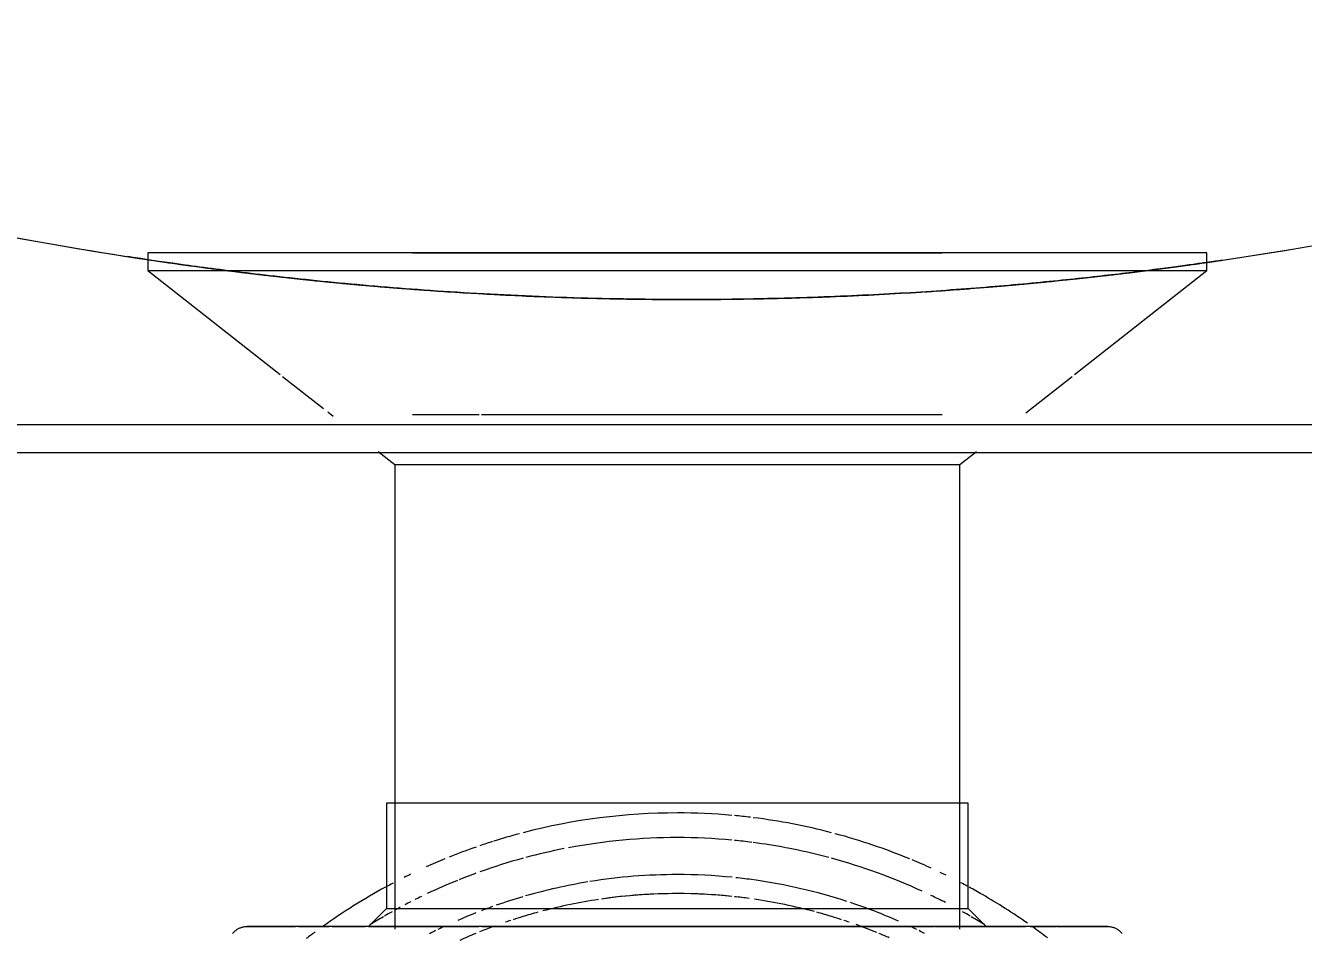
# Model space of a CAD drawing. Header units: metres. Extents: x 15 to 69.3, y -12.4 to 16.4.
# Drawn here: x 34.8361 to 34.9085, y 0.6477 to 0.6992 of the extents above; entities that cross this region are included whole.
import ezdxf

# ---------------------------------------------------------------- set-up
doc = ezdxf.new("R2010")
doc.units = ezdxf.units.M
for name, color, linetype, lineweight in [('A-ANNO-DIMS', 7, 'Continuous', 5), ('A-ANNO-DIMS-25', 7, 'Continuous', 5), ('P-SANR-FIXT', 7, 'Continuous', 5)]:
    doc.layers.add(name, color=color, linetype=linetype, lineweight=lineweight)
doc.styles.add('Century Gothic_4', font='GOTHIC.TTF', dxfattribs={"height": 0.03749999999999999})
doc.dimstyles.new('Setores_1_5_1', dxfattribs={"dimscale": 0.3048, "dimtxt": 0.03915631011440721, "dimasz": 0.2604166666666666, "dimexe": 0.1968503937007874, "dimexo": 0.1230314960629921, "dimgap": 0.1435367454068242, "dimtad": 1, "dimrnd": 0.01, "dimzin": 0, "dimdsep": 46, "dimtxsty": 'Century Gothic_4', "dimblk1": 'OBLIQUE', "dimblk2": 'OBLIQUE', "dimsah": 1, "dimcen": 0.09, "dimazin": 0, "dimtfac": 1, "dimtdec": 4, "dimtix": 1, "dimtmove": 0, "dimatfit": 3, "dimfxl": 1, "dimtvp": 1, "dimtolj": 1, "dimtzin": 0, "dimarcsym": 2})

# ---------------------------------------------------------------- blocks, each defined once
blk = doc.blocks.new('USO_ESG_Cuba lavatório retângular - Uso geral-3263039-CC')
at = {"layer": 'P-SANR-FIXT', "color": 253, "true_color": 0xa6a6a6}
for p, q in [((16.67244848848207, 0.6863124999999989), (16.67244848848207, 0.6853124999999991)), ((16.73244848848207, 0.6863124999999997), (16.67244848848207, 0.6863124999999997)), ((16.73244848848207, 0.6853124999999991), (16.73244848848207, 0.6863124999999989)), ((16.67244848848207, 0.6853124999999991), (16.67996059811665, 0.6794101281442859)), ((16.67244848848207, 0.6853124999999997), (16.73244848848207, 0.6853124999999997)), ((16.72493637884749, 0.6794101281442859), (16.73244848848207, 0.6853124999999991)), ((16.68008787767617, 0.6793101227760978), (16.6823990473235, 0.6774942037674911)), ((16.72219220806331, 0.6772539939567326), (16.72480909928797, 0.6793101227760978)), ((16.68264207107357, 0.6773032565352931), (16.6829478014519, 0.6770630398094664)), ((16.67344848848207, 0.6750000000000017), (16.68543078881665, 0.6750000000000017)), ((16.67344848848207, 0.6750000000000017), (16.68794848848207, 0.6750000000000017)), ((16.68794848848207, 0.6750000000000017), (16.73144848848207, 0.6750000000000017)), ((16.71946618814749, 0.6750000000000017), (16.73046033744445, 0.6750000000000017)), ((16.73046033744445, 0.6750000000000017), (16.73144848848207, 0.6750000000000017))]:
    blk.add_line(p, q, dxfattribs=at)
at = {"layer": 'P-SANR-FIXT', "color": 254, "true_color": 0xdfdfdf}
for p, q in [((16.68729831909511, 0.6863124999999997), (16.67244848848207, 0.6863124999999997)), ((16.68744848848207, 0.6863124999999997), (16.71744848848207, 0.6863124999999997)), ((16.68744848848207, 0.6863124999999997), (16.71744848848207, 0.6863124999999997)), ((16.71996801647393, 0.6863124999999997), (16.71759865786904, 0.6863124999999997)), ((16.73244848848207, 0.6863124999999997), (16.72008204605085, 0.6863124999999997)), ((16.69122906705095, 0.6771275392750103), (16.68744848848207, 0.6771275392750103)), ((16.69122906705095, 0.6771275392750103), (16.68744848848207, 0.6771275392750103)), ((16.71744848848207, 0.6771275392750103), (16.69135030327802, 0.6771275392750103)), ((16.71744848848207, 0.6771275392750103), (16.69135030327802, 0.6771275392750103)), ((16.52934134237007, 0.6765769230769242), (16.67344848848207, 0.6765769230769242)), ((16.73144848848207, 0.6765769230769242), (16.87549848848207, 0.6765769230769242)), ((16.68543078881665, 0.6750000000000017), (16.68602034550148, 0.6750000000000017)), ((16.68611607156706, 0.6750000000000017), (16.68671740187657, 0.6750000000000017)), ((16.68700127489775, 0.6750000000000017), (16.70568299767901, 0.6750000000000017)), ((16.70592933029065, 0.6750000000000017), (16.71789570206639, 0.6750000000000017)), ((16.71817957508758, 0.6750000000000017), (16.71878090539708, 0.6750000000000017)), ((16.71887663146266, 0.6750000000000017), (16.71946618814749, 0.6750000000000017)), ((16.68644848848207, 0.6743125000000587), (16.70556993363433, 0.6743125000000587)), ((16.70571360994699, 0.6743125000000587), (16.71811396504328, 0.6743125000000587)), ((16.71814105296853, 0.6743125000000587), (16.71844848848207, 0.6743125000000587))]:
    blk.add_line(p, q, dxfattribs=at)
at = {"layer": 'P-SANR-FIXT', "color": 7, "true_color": 0xf3f3f3}
for p, q in [((16.71759865786904, 0.6863124999999997), (16.68729831909511, 0.6863124999999997)), ((16.72008204605085, 0.6863124999999997), (16.71996801647393, 0.6863124999999997)), ((16.67244848848207, 0.6853124999999997), (16.68734779990193, 0.6853124999999997)), ((16.67704124008186, 0.6852950444229378), (16.67732701230924, 0.6852592256033762)), ((16.71759865786904, 0.6853124999999997), (16.72008204605085, 0.6853124999999997)), ((16.72008204605085, 0.6853124999999997), (16.73244848848207, 0.6853124999999997)), ((16.67344848848207, 0.6765769230769242), (16.67677893043133, 0.6765769230769242)), ((16.67704415263437, 0.6765769230769242), (16.68356649547514, 0.6765769230769242)), ((16.72133048148901, 0.6765769230769242), (16.73144848848207, 0.6765769230769242))]:
    blk.add_line(p, q, dxfattribs=at)
at = {"layer": 'P-SANR-FIXT', "color": 7, "true_color": 0xfafafa}
for p, q in [((16.68734779990193, 0.6853124999999997), (16.68784593415433, 0.6853124999999997)), ((16.68791831764027, 0.6853124999999997), (16.68842254017407, 0.6853124999999997)), ((16.68859918285128, 0.6853124999999997), (16.6900673034752, 0.6853124999999997)), ((16.69024927329268, 0.6853124999999997), (16.69175823357046, 0.6853124999999997)), ((16.6920377008792, 0.6853124999999997), (16.69424489133226, 0.6853124999999997)), ((16.69450427036255, 0.6853124999999997), (16.70567778705585, 0.6853124999999997)), ((16.7056997674493, 0.6853124999999997), (16.70824752701217, 0.6853124999999997)), ((16.70851152720305, 0.6853124999999997), (16.71065208563189, 0.6853124999999997)), ((16.71091080353343, 0.6853124999999997), (16.71313874339368, 0.6853124999999997)), ((16.71332488918064, 0.6853124999999997), (16.71482967348895, 0.6853124999999997)), ((16.71501109590175, 0.6853124999999997), (16.71647443679007, 0.6853124999999997)), ((16.71653631873679, 0.6853124999999997), (16.71713100599363, 0.6853124999999997)), ((16.71719205072345, 0.6853124999999997), (16.71759865786904, 0.6853124999999997)), ((16.68356649547514, 0.6765769230769242), (16.6870903472293, 0.6765769230769242)), ((16.68737569659498, 0.6765769230769242), (16.71752128036916, 0.6765769230769242)), ((16.71780662973484, 0.6765769230769242), (16.71995718828377, 0.6765769230769242)), ((16.72006101223394, 0.6765769230769242), (16.72133048148901, 0.6765769230769242))]:
    blk.add_line(p, q, dxfattribs=at)
at = {"layer": 'P-SANR-FIXT'}
for p, q in [((16.52934134237007, 0.6765769230769242), (16.87549848848207, 0.6765769230769242)), ((16.52934134237007, 0.6750000000000004), (16.87549848848207, 0.6750000000000004)), ((16.68550718301086, 0.6750520971560064), (16.68644848848207, 0.6743125000000578)), ((16.71844848848207, 0.6743125000000578), (16.71938979395328, 0.6750520971560064)), ((16.68644848848207, 0.6743125000000578), (16.68644848848207, 0.6479866335154748)), ((16.68644848848207, 0.6743125000000587), (16.71844848848207, 0.6743125000000587)), ((16.71844848848207, 0.6479866335150265), (16.71844848848207, 0.6743125000000578))]:
    blk.add_line(p, q, dxfattribs=at)
at = {"layer": 'P-SANR-FIXT', "color": 253, "true_color": 0xa6a6a6}
for radius, start, end in [(0.2074834206650568, 222.9372360776377, 316.8851896650914), (0.2074834206650563, 278.1726137351731, 316.8851896650913), (0.2074834206650565, 255.7910888387639, 261.5238366663288)]:
    blk.add_arc((16.70298828055721, 0.8911496555965603), radius, start, end, dxfattribs=at)
at = {"layer": 'P-SANR-FIXT', "color": 254, "true_color": 0xdfdfdf}
for radius, start, end in [(0.2074834206650573, 261.5238366663289, 262.6109572083694), (0.2074834206650546, 277.1840611547771, 278.1726137351731), (0.2074834206650565, 262.9665122600009, 263.1579103734423), (0.2074834206650552, 263.1684683194262, 265.0540727034773), (0.2074834206650555, 274.6979303606519, 276.5090641478008), (0.2074834206650568, 276.5262909930606, 277.0334744313552), (0.2074834206650578, 265.1291403909233, 265.6977277403822), (0.2074834206650542, 274.0033837726182, 274.5512066968904)]:
    blk.add_arc((16.70298828055721, 0.8911496555965603), radius, start, end, dxfattribs=at)
at = {"layer": 'P-SANR-FIXT', "color": 7, "true_color": 0xf3f3f3}
for radius, start, end in [(0.2074834206650578, 262.6109572083694, 262.8159388452183), (0.2074834206650562, 265.7214723367244, 265.850410415641), (0.2074834206650572, 265.8854470051131, 269.8251854663328), (0.2074834206650574, 272.3280810412907, 273.6872685626313), (0.2074834206650567, 273.7184585598473, 273.8685262512215), (0.207483420665057, 273.8990409015848, 274.0033837726182), (0.2074834206650569, 270.2737661729332, 272.2383082952784)]:
    blk.add_arc((16.70298828055721, 0.8911496555965603), radius, start, end, dxfattribs=at)
at = {"layer": 'P-SANR-FIXT', "color": 7, "true_color": 0xfafafa}
for radius, start, end in [(0.2074834206650545, 269.8505557565001, 269.977008214596), (0.2074834206650563, 270.0779768158228, 270.2737661729332)]:
    blk.add_arc((16.70298828055721, 0.8911496555965603), radius, start, end, dxfattribs=at)
at = {"layer": 'P-SANR-FIXT', "color": 253, "true_color": 0xa6a6a6}
for points, knots in [([(16.67132838393339, 0.686095953370432), (16.67139486415061, 0.6860856889529545), (16.67161523615942, 0.6860515001568652), (16.67199559512335, 0.6859940496684593), (16.67201094127594, 0.6859917333667012)], [0, 0, 0, 0, 0.05555555555555555, 0.05785151707001754, 0.05785151707001754, 0.05785151707001754, 0.05785151707001754]), ([(16.73329924271991, 0.685892218645682), (16.7332433091546, 0.6858839587735582), (16.73294088179673, 0.685839047941737), (16.73209371352024, 0.6857173635989524), (16.73096693727522, 0.6855596515530068), (16.72931949811954, 0.6853396610874954), (16.7272704049341, 0.6850899121856521), (16.72560738034782, 0.6849003949033403), (16.72378659887394, 0.6847082974353083), (16.721777337847, 0.6845151660800097), (16.71963401225849, 0.6843312093802236), (16.71668657156971, 0.6841092816657754), (16.71266748180028, 0.6838719255794594), (16.70821301675561, 0.6837178398048469), (16.7043492356191, 0.6836620813398805), (16.70102635868846, 0.6836666469562748), (16.69776845451018, 0.6837237835933966), (16.69356018772585, 0.6838615298744322), (16.68936420047753, 0.6840981286395491), (16.68564035210143, 0.6843867594890634), (16.68294484632877, 0.684630991171072), (16.68045292920078, 0.6848893006973081), (16.67754065614553, 0.6852239660325378), (16.67433146126718, 0.6856467070575825), (16.67203503392902, 0.6859864539655951), (16.67141148420492, 0.6860831228485853), (16.67132838393339, 0.6860959533704319)], [0, 0, 0, 0, 0.05555555555555555, 0.08333333333333333, 0.1111111111111111, 0.1666666666666667, 0.1944444444444444, 0.2222222222222222, 0.25, 0.2777777777777778, 0.3055555555555556, 0.3333333333333333, 0.3888888888888888, 0.4444444444444444, 0.4791666666666666, 0.5138888888888888, 0.548611111111111, 0.5833333333333333, 0.6527777777777777, 0.6875, 0.7222222222222222, 0.7569444444444444, 0.7916666666666667, 0.8611111111111112, 0.9305555555555556, 1, 1, 1, 1])]:
    blk.add_open_spline(points, degree=3, knots=knots, dxfattribs=at)
at = {"layer": 'P-SANR-FIXT', "color": 254, "true_color": 0xdfdfdf}
for points, knots in [([(16.67219967683025, 0.6859633291211241), (16.67232467597474, 0.6859445731443591), (16.67256940692872, 0.6859080523208967), (16.6728533495156, 0.6858662467439389), (16.67298563681796, 0.6858469139066942)], [0.06670887458441518, 0.06670887458441518, 0.06670887458441518, 0.06670887458441518, 0.08333333333333333, 0.09621117130704536, 0.09621117130704536, 0.09621117130704536, 0.09621117130704536]), ([(16.67347968552872, 0.6857753322980594), (16.67413874092405, 0.6856806538783908), (16.67518626441735, 0.6855341421659414), (16.67644376752888, 0.6853710762386471), (16.67670809778065, 0.6853373239342674)], [0.1111111111111111, 0.1111111111111111, 0.1111111111111111, 0.1111111111111111, 0.1666666666666667, 0.1809570262692443, 0.1809570262692443, 0.1809570262692443, 0.1809570262692443]), ([(16.72663401449077, 0.6850180682695397), (16.7279464488887, 0.6851689148561645), (16.72956718525292, 0.6853727311930363), (16.73075953602546, 0.6855327633269721), (16.73104278386897, 0.685571376463174)], [0.7950684996981466, 0.7950684996981466, 0.7950684996981466, 0.7950684996981466, 0.8611111111111112, 0.8844426154178047, 0.8844426154178047, 0.8844426154178047, 0.8844426154178047]), ([(16.73161987511883, 0.6856509669956395), (16.73192223371844, 0.6856931534052817), (16.73240026079382, 0.6857612561758009), (16.73274392323216, 0.6858109569514983), (16.73287251837343, 0.6858296539602128)], [0.9015104175098702, 0.9015104175098702, 0.9015104175098702, 0.9015104175098702, 0.9305555555555556, 0.9548575690139472, 0.9548575690139472, 0.9548575690139472, 0.9548575690139472]), ([(16.67671411159057, 0.6853365561195511), (16.67696168551102, 0.6853049506826041), (16.67743378718599, 0.6852455152253457), (16.67792228151946, 0.6851857682581444), (16.67815208678533, 0.6851580611451519)], [0.1810653782870451, 0.1810653782870451, 0.1810653782870451, 0.1810653782870451, 0.1944444444444444, 0.205958162016719, 0.205958162016719, 0.205958162016719, 0.205958162016719]), ([(16.67822412393462, 0.6851493886640632), (16.6785258310245, 0.6851131203717558), (16.67940288824112, 0.6850096156047115), (16.68094814224631, 0.6848371716332144), (16.68295707987958, 0.6846318951710093), (16.68438316319497, 0.6845008134259414), (16.68510858671773, 0.6844380536021896)], [0.2071591206421794, 0.2071591206421794, 0.2071591206421794, 0.2071591206421794, 0.2222222222222222, 0.25, 0.2777777777777778, 0.3055555555555556, 0.3055555555555556, 0.3055555555555556, 0.3055555555555556]), ([(16.71971507199088, 0.6843416241565056), (16.72040973289533, 0.684397842174832), (16.72198415695955, 0.6845331886840184), (16.72428202402688, 0.6847574377700835), (16.72573423744322, 0.6849154712809656), (16.72643030782252, 0.6849947594418369)], [0.6956369997278796, 0.6956369997278796, 0.6956369997278796, 0.6956369997278796, 0.7222222222222222, 0.7569444444444444, 0.7916666666666667, 0.7916666666666667, 0.7916666666666667, 0.7916666666666667])]:
    blk.add_open_spline(points, degree=3, knots=knots, dxfattribs=at)
at = {"layer": 'P-SANR-FIXT', "color": 253, "true_color": 0xa6a6a6}
blk.add_open_spline([(16.73287251837343, 0.6858296539602128), (16.73311139147339, 0.6858643847625386), (16.73325379313189, 0.6858855069729506), (16.73329924271991, 0.685892218645682)], degree=3, dxfattribs=at)
at = {"layer": 'P-SANR-FIXT', "color": 254, "true_color": 0xdfdfdf}
for points in [[(16.68561984890905, 0.6843944605402017), (16.68618022768293, 0.6843473802206806), (16.686748645142, 0.6843019301185941), (16.687327631517, 0.6842581044821849)], [(16.71745562849693, 0.6841710836011211), (16.71800366491239, 0.6842093854736748), (16.71854159665472, 0.6842492548102248), (16.71907410654387, 0.6842907276935103)]]:
    blk.add_open_spline(points, degree=3, dxfattribs=at)
at = {"layer": 'P-SANR-FIXT', "color": 7, "true_color": 0xf3f3f3}
for points in [[(16.68753669550016, 0.6842423851318022), (16.6876734183959, 0.6842321741012907), (16.68781073823187, 0.6842220540964584), (16.68794868001872, 0.6842120275415634)], [(16.71142482173304, 0.6838381745140583), (16.71308268543003, 0.6839060816562103), (16.71471853413311, 0.6839927422489187), (16.71625476417309, 0.6840907985936734)], [(16.71651106919596, 0.6841073233338688), (16.71667248265043, 0.6841178341937736), (16.71683283947621, 0.6841284731076174), (16.71699225119903, 0.6841392409347442)], [(16.71711693242477, 0.6841477021177275), (16.71721267720705, 0.6841542297848836), (16.71730808953756, 0.6841608043219914), (16.71740319380209, 0.6841674259169521)], [(16.7110080234206, 0.6838215179205719), (16.71113106622621, 0.6838263118732342), (16.71125402387689, 0.6838312121145304), (16.71137686482715, 0.6838362156535934)]]:
    blk.add_open_spline(points, degree=3, dxfattribs=at)
blk.add_open_spline([(16.68809300249749, 0.6842015878080577), (16.68860410869396, 0.6841647956615934), (16.6899051084793, 0.6840759134141903), (16.69208633227916, 0.6839477822440456), (16.69461291525717, 0.6838301931336247), (16.697352402803, 0.6837362011347787), (16.70036447851875, 0.6836741456180674), (16.70368481561887, 0.6836585638587335), (16.70694457001436, 0.6836958215865214), (16.70925590267467, 0.6837573934227894), (16.71051326469977, 0.6838027329187847), (16.71071800700864, 0.6838104220294605)], degree=3, knots=[0.3426334824291939, 0.3426334824291939, 0.3426334824291939, 0.3426334824291939, 0.361111111111111, 0.3888888888888888, 0.4166666666666666, 0.4444444444444444, 0.4791666666666666, 0.5138888888888888, 0.548611111111111, 0.5833333333333333, 0.5900936385849503, 0.5900936385849503, 0.5900936385849503, 0.5900936385849503], dxfattribs=at)
blk = doc.blocks.new('USO_ESG_Sifão de Uso Geral - Sifão para lavatório-3607478-CC')
at = {"layer": 'P-SANR-FIXT'}
for p, q in [((16.68596917055851, 0.6551222439011302), (16.68596917055851, 0.6491555151702016)), ((16.70244848848207, 0.655122243901133), (16.68596917055851, 0.655122243901133)), ((16.71892780640562, 0.655122243901133), (16.70244848848207, 0.655122243901133)), ((16.71892780640562, 0.6491555151702016), (16.71892780640562, 0.6551222439011302)), ((16.68596917055851, 0.6491555151702016), (16.68494848378894, 0.6481348284006334)), ((16.68596917055851, 0.6491555151702031), (16.70244848848207, 0.6491555151702031)), ((16.70244848848207, 0.6491555151702013), (16.71892780640562, 0.6491555151702013)), ((16.71994849317518, 0.6481348284006334), (16.71892780640562, 0.6491555151701995)), ((16.68528474147207, 0.6481348284006347), (16.68783500577865, 0.6481348284006347)), ((16.69482532321168, 0.6481348284006347), (16.69841604519734, 0.6481348284006347)), ((16.70648093176601, 0.6481348284006347), (16.71007165375245, 0.6481348284006347)), ((16.71706197118548, 0.6481348284006347), (16.71961223549206, 0.6481348284006347))]:
    blk.add_line(p, q, dxfattribs=at)
at = {"layer": 'P-SANR-FIXT', "color": 253, "true_color": 0xa6a6a6}
for p, q in [((16.68637895600187, 0.655122243901133), (16.68596917055851, 0.655122243901133)), ((16.71892780640562, 0.655122243901133), (16.71851802096228, 0.655122243901133)), ((16.68494848378894, 0.6481348284006347), (16.68511527721718, 0.6481348284006347)), ((16.68528474147206, 0.6481348284006347), (16.68628059232724, 0.6481348284006347)), ((16.68561453805809, 0.6481348284006334), (16.68617166550914, 0.6481348284006334)), ((16.68789776636459, 0.6481348284006347), (16.69121151500807, 0.6481348284006347)), ((16.6913655706948, 0.6481348284006347), (16.69482532321168, 0.6481348284006347)), ((16.69841604519734, 0.6481348284006347), (16.70244848848207, 0.6481348284006347)), ((16.70244848848207, 0.6481348284006347), (16.70648093176601, 0.6481348284006347)), ((16.71007165375245, 0.6481348284006347), (16.71699921059954, 0.6481348284006347)), ((16.71861638463689, 0.6481348284006334), (16.71924860373969, 0.6481348284006334)), ((16.71861638463689, 0.6481348284006347), (16.71961223549206, 0.6481348284006347)), ((16.71978169974695, 0.6481348284006347), (16.71994849317518, 0.6481348284006347))]:
    blk.add_line(p, q, dxfattribs=at)
at = {"layer": 'P-SANR-FIXT', "color": 254, "true_color": 0xdfdfdf}
for p, q in [((16.68677661530891, 0.655122243901133), (16.68653068970008, 0.655122243901133)), ((16.68735159838746, 0.655122243901133), (16.686950928915, 0.655122243901133)), ((16.68817698052323, 0.655122243901133), (16.68755573563197, 0.655122243901133)), ((16.69110270265978, 0.655122243901133), (16.68821730724768, 0.655122243901133)), ((16.70244848848207, 0.655122243901133), (16.69130014913103, 0.655122243901133)), ((16.70552701600771, 0.655122243901133), (16.70244848848207, 0.655122243901133)), ((16.70650195124315, 0.655122243901133), (16.70566888389419, 0.655122243901133)), ((16.71410112593514, 0.655122243901133), (16.70671364981098, 0.655122243901133)), ((16.71775445140459, 0.655122243901133), (16.71435500219519, 0.655122243901133)), ((16.71828620556326, 0.655122243901133), (16.71793769682787, 0.655122243901133)), ((16.68596917055851, 0.6491555151702031), (16.68637895600187, 0.6491555151702031)), ((16.71851802096228, 0.6491555151702013), (16.71892780640562, 0.6491555151702013)), ((16.68494848378894, 0.6481348284006334), (16.68541720073317, 0.6481348284006334)), ((16.68494848378894, 0.6481348284006347), (16.68511527721718, 0.6481348284006347)), ((16.68639942371236, 0.6481348284006347), (16.68665568872928, 0.6481348284006347)), ((16.68644848848207, 0.6481348284006334), (16.68678953200687, 0.6481348284006334)), ((16.68688041048764, 0.6481348284006347), (16.68717223309361, 0.6481348284006347)), ((16.68706904594418, 0.6481348284006334), (16.68741008946897, 0.6481348284006334)), ((16.68740411790361, 0.6481348284006347), (16.68783500577865, 0.6481348284006347)), ((16.68767489052074, 0.6481348284006334), (16.68811469171129, 0.6481348284006334)), ((16.69482532321168, 0.6481348284006347), (16.69841604519734, 0.6481348284006347)), ((16.70648093176601, 0.6481348284006347), (16.70977514651207, 0.6481348284006347)), ((16.70918772817467, 0.6481348284006334), (16.70971329202306, 0.6481348284006334)), ((16.71706197118548, 0.6481348284006347), (16.71778617049078, 0.6481348284006347)), ((16.71723056100225, 0.6481348284006334), (16.7175568465363, 0.6481348284006334)), ((16.71782476675141, 0.6481348284006334), (16.71818056826696, 0.6481348284006334)), ((16.71801394751746, 0.6481348284006347), (16.71829790300599, 0.6481348284006347)), ((16.71947977623096, 0.6481348284006334), (16.71994201418577, 0.6481348284006334)), ((16.71978169974695, 0.6481348284006347), (16.71994849317518, 0.6481348284006347))]:
    blk.add_line(p, q, dxfattribs=at)
at = {"layer": 'P-SANR-FIXT', "color": 7, "true_color": 0xf3f3f3}
for p, q in [((16.6869532848477, 0.6491555151702031), (16.68729086589074, 0.6491555151702031)), ((16.68755573563197, 0.6491555151702031), (16.68817698052323, 0.6491555151702031)), ((16.68836390240796, 0.6491555151702031), (16.69079585102899, 0.6491555151702031)), ((16.69079585102899, 0.6491555151702031), (16.69110270265978, 0.6491555151702031)), ((16.69130014913103, 0.6491555151702031), (16.69818332715315, 0.6491555151702031)), ((16.69818332715315, 0.6491555151702031), (16.70244848848207, 0.6491555151702031)), ((16.70244848848207, 0.6491555151702013), (16.70552701600771, 0.6491555151702013)), ((16.70566888389419, 0.6491555151702013), (16.70671364981098, 0.6491555151702013)), ((16.70680868733174, 0.6491555151702013), (16.71410112593514, 0.6491555151702013)), ((16.71410112593514, 0.6491555151702013), (16.7167199964409, 0.6491555151702013)), ((16.7167199964409, 0.6491555151702013), (16.71769705170244, 0.6491555151702013)), ((16.71794005970904, 0.6491555151702013), (16.71824123922221, 0.6491555151702013)), ((16.68815635013341, 0.6481348284006347), (16.69007411649276, 0.6481348284006347)), ((16.68846256608561, 0.6481348284006334), (16.68927261614282, 0.6481348284006334)), ((16.68940059797249, 0.6481348284006334), (16.69007411649276, 0.6481348284006334)), ((16.69015091801601, 0.6481348284006347), (16.69101443146099, 0.6481348284006347)), ((16.69016357019378, 0.6481348284006334), (16.69095462238382, 0.6481348284006334)), ((16.6913655706948, 0.6481348284006347), (16.69478097508228, 0.6481348284006347)), ((16.69291282155623, 0.6481348284006334), (16.69361199183516, 0.6481348284006334)), ((16.69841604519734, 0.6481348284006347), (16.6990344069312, 0.6481348284006347)), ((16.69848325891979, 0.6481348284006334), (16.69910000755088, 0.6481348284006334)), ((16.69932374281408, 0.6481348284006347), (16.70244848848207, 0.6481348284006347)), ((16.69938702102315, 0.6481348284006334), (16.70023736012715, 0.6481348284006334)), ((16.70244848848207, 0.6481348284006334), (16.70342367284913, 0.6481348284006334)), ((16.70244848848207, 0.6481348284006347), (16.70557323415007, 0.6481348284006347)), ((16.70579696941325, 0.6481348284006334), (16.7063336400516, 0.6481348284006334)), ((16.70586257003293, 0.6481348284006347), (16.70648093176601, 0.6481348284006347)), ((16.71007165375245, 0.6481348284006347), (16.71699921059955, 0.6481348284006347)), ((16.71011954374105, 0.6481348284006334), (16.71103908725543, 0.6481348284006334)), ((16.71116681019048, 0.6481348284006334), (16.71194488764434, 0.6481348284006334)), ((16.71376219698105, 0.6481348284006334), (16.71452516920235, 0.6481348284006334)), ((16.71482286047137, 0.6481348284006334), (16.71540205439537, 0.6481348284006334)), ((16.71549637899166, 0.6481348284006334), (16.71621792286346, 0.6481348284006334)), ((16.71625935121295, 0.6481348284006334), (16.71671962255413, 0.6481348284006334)), ((16.71994201418577, 0.6481348284006334), (16.71995718828377, 0.6481348284006334))]:
    blk.add_line(p, q, dxfattribs=at)
at = {"layer": 'P-SANR-FIXT', "color": 7, "true_color": 0xfafafa}
for p, q in [((16.70218521316642, 0.6481348284006334), (16.70244848848207, 0.6481348284006334)), ((16.70536780373125, 0.6481348284006334), (16.7056528430673, 0.6481348284006334))]:
    blk.add_line(p, q, dxfattribs=at)
at = {"layer": 'P-SANR-FIXT', "flags": 128}
for points in [[(16.67725402196923, 0.647728880566127), (16.67727873637332, 0.6477607247197735), (16.67730470443502, 0.6477915550889298), (16.67733188461098, 0.6478213223515796), (16.67736023341871, 0.647849978886458), (16.67738970550618, 0.6478774788492175), (16.67742025372431, 0.6479037782457823), (16.67745182920249, 0.6479288350027339), (16.67748438142668, 0.6479526090346029), (16.67751785832027, 0.647975062308012), (16.67755220632737, 0.6479961589025106), (16.67758737049849, 0.6480158650680498), (16.67762329457846, 0.6480341492789692), (16.67765992109643, 0.6480509822844289), (16.67769719145777, 0.6480663371552106), (16.67773504603785, 0.6480801893268024), (16.67777342427743, 0.6480925166386797), (16.6778122647795, 0.6481032993697744), (16.67785150540755, 0.6481125202700152), (16.67789108338494, 0.6481201645879323), (16.67793093539536, 0.6481262200942457), (16.67797099768408, 0.6481306771014378), (16.67801120616, 0.6481335284792484), (16.67805149649813, 0.6481347696660784), (16.67806237686243, 0.6481348284006334)], [(16.70244848848207, 0.6481348284006334), (16.70147330411499, 0.6481348284006334), (16.70049967983488, 0.6481348284006334), (16.69952917323289, 0.6481348284006334), (16.69856333691253, 0.6481348284006334), (16.6976037160059, 0.6481348284006334), (16.69665184570173, 0.6481348284006334), (16.69570924878947, 0.6481348284006334), (16.69477743322308, 0.6481348284006334), (16.6938578897087, 0.6481348284006334), (16.6929520893198, 0.6481348284006334), (16.69206148114376, 0.6481348284006334), (16.69118748996369, 0.6481348284006334), (16.69033151397903, 0.6481348284006334), (16.68949492256876, 0.6481348284006334), (16.68867905410067, 0.6481348284006334), (16.68788521379027, 0.6481348284006334), (16.6871146716127, 0.6481348284006334), (16.68636866027109, 0.6481348284006334), (16.68564837322444, 0.6481348284006334), (16.68495496277837, 0.6481348284006334), (16.68428953824166, 0.6481348284006334), (16.68365316415164, 0.6481348284006334), (16.6830468585711, 0.6481348284006334), (16.68247159145962, 0.6481348284006334), (16.68192828312186, 0.6481348284006334), (16.68141780273526, 0.6481348284006334), (16.68094096695956, 0.6481348284006334), (16.68049853863027, 0.6481348284006334), (16.68009122553833, 0.6481348284006334), (16.67971967929781, 0.6481348284006334), (16.67938449430342, 0.6481348284006334), (16.67908620677967, 0.6481348284006334), (16.67882529392296, 0.6481348284006334), (16.67860217313819, 0.6481348284006334), (16.67841720137103, 0.6481348284006334), (16.67827067453684, 0.6481348284006334), (16.67816282704732, 0.6481348284006334), (16.67809383143542, 0.6481348284006334), (16.67806379807941, 0.6481348284006334), (16.67806237686243, 0.6481348284006334)], [(16.67806237686243, 0.6481348284006334), (16.67808188315068, 0.6481348284006334), (16.67814037080953, 0.6481348284006334), (16.6782377462712, 0.6481348284006334), (16.67837385375572, 0.6481348284006334), (16.67854847552016, 0.6481348284006334), (16.67876133220694, 0.6481348284006334), (16.67901208329076, 0.6481348284006334), (16.6793003276234, 0.6481348284006334)], [(16.7268346001017, 0.6481348284006334), (16.72681509381345, 0.6481348284006334), (16.7267566061546, 0.6481348284006334), (16.72665923069293, 0.6481348284006334), (16.72652312320841, 0.6481348284006334), (16.72634850144398, 0.6481348284006334), (16.7261356447572, 0.6481348284006334), (16.72588489367337, 0.6481348284006334), (16.72559664934074, 0.6481348284006334), (16.72527137288874, 0.6481348284006334), (16.72490958469031, 0.6481348284006334), (16.7245118635294, 0.6481348284006334), (16.72407884567501, 0.6481348284006334), (16.72361122386334, 0.6481348284006334), (16.72310974618954, 0.6481348284006334), (16.72257521491091, 0.6481348284006334), (16.72200848516347, 0.6481348284006334), (16.72141046359391, 0.6481348284006334), (16.72078210690917, 0.6481348284006334), (16.72012442034592, 0.6481348284006334), (16.71943845606236, 0.6481348284006334), (16.71872531145499, 0.6481348284006334), (16.71798612740307, 0.6481348284006334), (16.7172220864434, 0.6481348284006334), (16.71643441087852, 0.6481348284006334), (16.71562436082131, 0.6481348284006334), (16.71479323217907, 0.6481348284006334), (16.71394235458031, 0.6481348284006334), (16.71307308924768, 0.6481348284006334), (16.7121868268203, 0.6481348284006334), (16.71128498512897, 0.6481348284006334), (16.71036900692803, 0.6481348284006334), (16.7094403575872, 0.6481348284006334), (16.70850052274731, 0.6481348284006334), (16.70755100594364, 0.6481348284006334), (16.7065933262005, 0.6481348284006334), (16.7056290156012, 0.6481348284006334), (16.70465961683698, 0.6481348284006334), (16.70368668073909, 0.6481348284006334), (16.70271176379771, 0.6481348284006334), (16.70244848848207, 0.6481348284006334)], [(16.72551248266071, 0.6481348284006334), (16.72581077018446, 0.6481348284006334), (16.72607168304118, 0.6481348284006334), (16.72629480382594, 0.6481348284006334), (16.7264797755931, 0.6481348284006334), (16.72662630242729, 0.6481348284006334), (16.72673414991682, 0.6481348284006334), (16.72680314552872, 0.6481348284006334), (16.72683317888472, 0.6481348284006334), (16.7268346001017, 0.6481348284006334)], [(16.7268346001017, 0.6481348284006334), (16.72687490149171, 0.648134022265347), (16.7269151384081, 0.648131605149126), (16.72695524648038, 0.6481275809188458), (16.72699516154418, 0.6481219560124157), (16.72703481974393, 0.6481147394284853), (16.72707415763496, 0.6481059427120489), (16.72711311228505, 0.6480955799359764), (16.72715162137505, 0.6480836676784979), (16.72718962329864, 0.6480702249966865), (16.72722705726085, 0.6480552733959652), (16.72726386337533, 0.6480388367957036), (16.72729998276014, 0.6480209414909586), (16.72733535763197, 0.6480016161104001), (16.72736993139858, 0.6479808915705084), (16.72740364874931, 0.6479588010261348), (16.7274364557436, 0.6479353798174339), (16.72746829989724, 0.6479106654133434), (16.7274991302664, 0.6478846973516377), (16.72752889752905, 0.6478575171756783), (16.72755755406393, 0.6478291683679428), (16.72758505402669, 0.6477996962804812), (16.72761135342325, 0.6477691480623459), (16.72763641018021, 0.6477375725841689)]]:
    blk.add_lwpolyline(points, dxfattribs=at)
at = {"layer": 'P-SANR-FIXT', "color": 253, "true_color": 0xa6a6a6, "flags": 128}
for points in [[(16.6793003276234, 0.6481348284006334), (16.67962560407539, 0.6481348284006334), (16.67998739227382, 0.6481348284006334), (16.68038511343473, 0.6481348284006334), (16.68081813128912, 0.6481348284006334)], [(16.68098781393709, 0.6481348284006334), (16.68128575310078, 0.6481348284006334), (16.68178723077459, 0.6481348284006334), (16.68232176205322, 0.6481348284006334), (16.68271970975506, 0.6481348284006334)], [(16.68288849180066, 0.6481348284006334), (16.68348651337022, 0.6481348284006334), (16.68411487005496, 0.6481348284006334), (16.68477255661821, 0.6481348284006334)], [(16.71995718828377, 0.6481348284006334), (16.72060743872247, 0.6481348284006334), (16.72124381281249, 0.6481348284006334), (16.72185011839303, 0.6481348284006334), (16.72217726720907, 0.6481348284006334)], [(16.72242538550452, 0.6481348284006334), (16.72296869384227, 0.6481348284006334), (16.72347917422887, 0.6481348284006334), (16.72390916302705, 0.6481348284006334)], [(16.72395601000457, 0.6481348284006334), (16.72439843833386, 0.6481348284006334), (16.7248057514258, 0.6481348284006334), (16.72517729766632, 0.6481348284006334), (16.72551248266071, 0.6481348284006334)]]:
    blk.add_lwpolyline(points, dxfattribs=at)
at = {"layer": 'P-SANR-FIXT', "color": 7, "true_color": 0xf3f3f3, "flags": 128}
for points in [[(16.69151372863808, 0.6481348284006334), (16.69182388771645, 0.6481348284006334), (16.69271015014383, 0.6481348284006334)], [(16.69373016677366, 0.6481348284006334), (16.6945279700361, 0.6481348284006334), (16.69487203539681, 0.6481348284006334)], [(16.70023736012715, 0.6481348284006334), (16.70121029622505, 0.6481348284006334), (16.70218521316642, 0.6481348284006334)], [(16.70342367284913, 0.6481348284006334), (16.70439729712925, 0.6481348284006334), (16.70536780373125, 0.6481348284006334)], [(16.7119841554079, 0.6481348284006334), (16.71283549582037, 0.6481348284006334), (16.71370948700044, 0.6481348284006334)]]:
    blk.add_lwpolyline(points, dxfattribs=at)
at = {"layer": 'P-SANR-FIXT', "color": 254, "true_color": 0xdfdfdf, "flags": 128}
for points in [[(16.69491276556488, 0.6481348284006334), (16.69545661937693, 0.6481348284006334), (16.69632555356423, 0.6481348284006334)], [(16.69639645421682, 0.6481348284006334), (16.69734597102049, 0.6481348284006334), (16.69830365076363, 0.6481348284006334)], [(16.70641371804356, 0.6481348284006334), (16.70729326095823, 0.6481348284006334), (16.7082451312624, 0.6481348284006334), (16.70914545034443, 0.6481348284006334)]]:
    blk.add_lwpolyline(points, dxfattribs=at)
at = {"layer": 'P-SANR-FIXT', "color": 254, "true_color": 0xdfdfdf}
for radius, start, end in [(0.0345709290381232, 90, 104.6156073921409), (0.03457092903812156, 84.86768119828028, 90.0000000000001), (0.03457092903812021, 83.11820655033122, 84.62814173077676), (0.03457092903812056, 75.38439260783962, 82.84977940336002), (0.03457092903812076, 107.5686243929135, 108.8721778503348), (0.03457092903812118, 105.0000000000013, 107.4956003283714), (0.033171959091579, 90, 100.697530923927), (0.03317195909157888, 84.65123453801797, 90.00000000000011), (0.03317195909157791, 82.70136041100898, 84.40159290816953), (0.03457092903812129, 67.62350157458475, 74.99999999999886), (0.0345709290381222, 109.2566616369735, 111.9489935843828), (0.03317195909157635, 101.1483589300015, 105.0000000000013), (0.03317195909157603, 79.34406114220533, 82.54823122834487), (0.03317195909157815, 74.99999999999949, 79.30246907604783), (0.03457092903811931, 112.3764984253914, 114.2873125261751), (0.03317195909157812, 105.2489616564492, 109.7143426285678), (0.03317195909157738, 65.29943391878878, 74.75103834352518), (0.03457092903812196, 65.42218319520785, 67.38340043132642), (0.03457092903812126, 115.9090936293751, 116.5730852122744), (0.03317195909157912, 112.0641659265329, 115.2767915774925), (0.03317195909157849, 110.1150413532792, 111.8755448774008), (0.031077438353572, 90, 99.16092336743321), (0.03107743835357369, 84.2618146156407, 90.00000000000007), (0.03107743835357151, 82.00570094966376, 83.8888296379038), (0.03107743835357371, 71.99999999999784, 81.95546510136901), (0.03457092903811963, 63.86918886419868, 64.50366478616526), (0.03107743835357186, 99.4019170550572, 106.0502366175691), (0.03317195909157708, 117.0757017856222, 117.7387760451391), (0.03317195909157717, 115.9070903347786, 116.6178623609431), (0.03107743835357198, 106.3409694450517, 109.2812919043845), (0.03107743835357351, 66.2428540934512, 71.58622272837506), (0.03317195909157835, 62.74835385496035, 64.33939297181584), (0.0331719590915771, 118.2431025471908, 118.8244295257553), (0.03107743835357374, 111.5533996357478, 113.5745871791239), (0.03107743835357254, 109.6346997225857, 110.9099373249929), (0.03107743835357378, 116.1405845608487, 116.8566131136415), (0.03107743835357258, 115.1565189790778, 115.8837806561071), (0.03107743835357379, 64.11621934375589, 64.84348102089471), (0.03107743835357308, 63.21385571587761, 63.85941543878523), (0.03457092903812252, 52.67345644508909, 54.35066438858727)]:
    blk.add_arc((16.70244848848207, 0.6200000000000044), radius, start, end, dxfattribs=at)
at = {"layer": 'P-SANR-FIXT'}
for radius, start, end in [(0.03457092903811981, 118.5497221224996, 125.448168220803), (0.03457092903812007, 60.0000000000016, 61.45027787749466)]:
    blk.add_arc((16.70244848848207, 0.6200000000000044), radius, start, end, dxfattribs=at)
at = {"layer": 'P-SANR-FIXT', "color": 253, "true_color": 0xa6a6a6}
for radius, start, end in [(0.03457092903812149, 117.759567224507, 118.5497221224985), (0.03457092903812153, 61.64718456435194, 62.31258280402756), (0.03457092903812119, 54.98681679777516, 60.00000000000237), (0.03317195909157637, 120.1249173998404, 121.6871333275567), (0.03317195909157766, 119.1517002225207, 119.9999999999984), (0.03317195909157821, 60.00000000000232, 60.84829977747891), (0.03317195909157886, 58.31286667244547, 59.87508260016173), (0.03457092903812125, 126.396037763851, 127.4437230421673)]:
    blk.add_arc((16.70244848848207, 0.6200000000000044), radius, start, end, dxfattribs=at)
at = {"layer": 'P-SANR-FIXT', "color": 7, "true_color": 0xf3f3f3}
for radius, start, end in [(0.02999999999999865, 98.57442882132182, 104.709285677834), (0.02999999999999969, 98.57442882132827, 104.7092856778335), (0.03000000000000002, 89.9999999999999, 98.23965896177162), (0.03000000000000149, 84.08569903015491, 98.23965896177165), (0.03000000000000017, 84.08569903015471, 90), (0.03000000000000048, 82.19169170656966, 83.80966229906328), (0.02999999999999989, 82.19169170656944, 83.80966229906315), (0.02999999999999949, 75.00000000000097, 81.61221774271327), (0.02999999999999938, 75.00000000000095, 81.6122177427065), (0.03000000000000105, 106.9772505580582, 108.0646014797262), (0.02999999999999893, 106.9772505580594, 108.0646014797275), (0.02999999999999935, 105.2632066905939, 106.9673547530618), (0.03000000000000025, 105.2632066905936, 106.9673547530615), (0.02999999999999921, 73.03264524694485, 74.73679330941282), (0.02999999999999935, 73.0326452469378, 74.73679330940583), (0.03000000000000223, 71.93539852025337, 73.02274944191413), (0.0299999999999984, 71.9353985202651, 73.02274944191181), (0.0300000000000021, 110.4506565939765, 111.9147650559092), (0.02999999999999943, 110.4506565939783, 111.9147650559111), (0.02999999999999988, 108.3153515271094, 108.9245884124067), (0.02999999999999924, 108.3153515271099, 108.9245884124072), (0.02999999999999809, 71.07541158759909, 71.68464847288955), (0.02999999999999988, 71.07541158759287, 71.68464847289022), (0.0300000000000013, 67.88114175052037, 70.27166292023303), (0.02999999999999951, 67.88114175050416, 70.27166292021776), (0.0300000000000024, 112.3578304460472, 114.2629731588681), (0.03000000000000004, 112.3578304460489, 114.2629731588698), (0.03000000000000004, 66.40623671229692, 67.6421695539286), (0.03000000000000124, 66.40623671229022, 67.64216955392253)]:
    blk.add_arc((16.70244848848207, 0.6200000000000001), radius, start, end, dxfattribs=at)
blk = doc.blocks.new('DIMBLOCK42-CC')
at = {"layer": 'A-ANNO-DIMS-25'}
for p, q in [((33.53118391634067, 0.9107883926325806), (33.53118391634067, 0.9707883926325807)), ((34.92301206431073, 0.9107883926325806), (34.92301206431073, 0.9707883926325807)), ((34.92301206431073, 0.9107883926325806), (33.53118391634067, 0.9107883926325806)), ((33.53118391634067, 0.9107883926325806), (33.53118391634067, 0.03750000000000001)), ((34.92301206431073, 0.9107883926325806), (34.92301206431073, 0.6220999999999998))]:
    blk.add_line(p, q, dxfattribs=at)
at = {"layer": 'A-ANNO-DIMS-25', "lineweight": 25}
for p, q in [((33.53118391634067, 0.9107883926325806), (33.57087141634067, 0.9504758926325806)), ((34.92301206431073, 0.9107883926325806), (34.96269956431073, 0.9504758926325806)), ((33.53118391634067, 0.9107883926325806), (33.49149641634067, 0.8711008926325807)), ((34.92301206431073, 0.9107883926325806), (34.88332456431073, 0.8711008926325807))]:
    blk.add_line(p, q, dxfattribs=at)
at = {"layer": 'A-ANNO-DIMS-25', "color": 0, "insert": (34.14443466897306, 1.002604381076151), "char_height": 0.03749999999999999, "width": 0.1983919712463298, "attachment_point": 1, "line_spacing_factor": 0.9845015114479527, "style": 'Century Gothic_4'}
blk.add_mtext('1,39 m', dxfattribs=at)
blk = doc.blocks.new('_Oblique')
at = {"color": 0, "linetype": 'ByBlock', "lineweight": -2}
blk.add_line((-0.5, -0.5), (0.5, 0.5), dxfattribs=at)

msp = doc.modelspace()

# ---------------------------------------------------------------- block references
at = {"layer": 'P-SANR-FIXT', "color": 253, "true_color": 0xa6a6a6}
msp.add_blockref('USO_ESG_Cuba lavatório retângular - Uso geral-3263039-CC', (18.17056357582866, 0), dxfattribs=at)
at = {"layer": 'P-SANR-FIXT'}
msp.add_blockref('USO_ESG_Sifão de Uso Geral - Sifão para lavatório-3607478-CC', (18.17056357582866, 0), dxfattribs=at)

# ---------------------------------------------------------------- dimensions: what is measured, and where the dimension line sits
at = {"layer": 'A-ANNO-DIMS'}
dim = msp.add_linear_dim(base=(33.53118391634067, 0.9107883926325806), p1=(34.92301206431073, 0.5845999999999998), p2=(33.53118391634067, 0), dimstyle='Setores_1_5_1', override={"dimpost": '<>', "dimfxl": 1.509616757154526}, dxfattribs=at)
dim.commit()
dim.dimension.update_dxf_attribs({"geometry": 'DIMBLOCK42-CC', "text_midpoint": (34.2270979903257, 0.97423162867211)})

doc.saveas('drawing.dxf')
